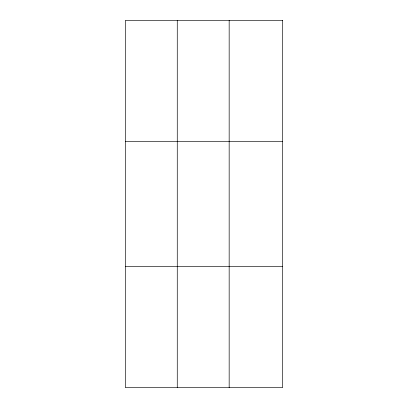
<?xml version="1.0" encoding="UTF-8"?>
<svg xmlns="http://www.w3.org/2000/svg" width="408" height="408" viewBox="0 0 408 408"><rect width="100%" height="100%" fill="white"/><g stroke="black" fill="none" stroke-linecap="round" stroke-linejoin="round"><path stroke-width="0.61" d="M177.266 387.6L177.266 20.4M229.163 387.6L229.163 20.4M125.363 141.576L282.637 141.576M125.363 266.424L282.637 266.424M282.637 20.4L282.637 387.6L125.363 387.6L125.363 20.4L282.637 20.4"/></g></svg>
